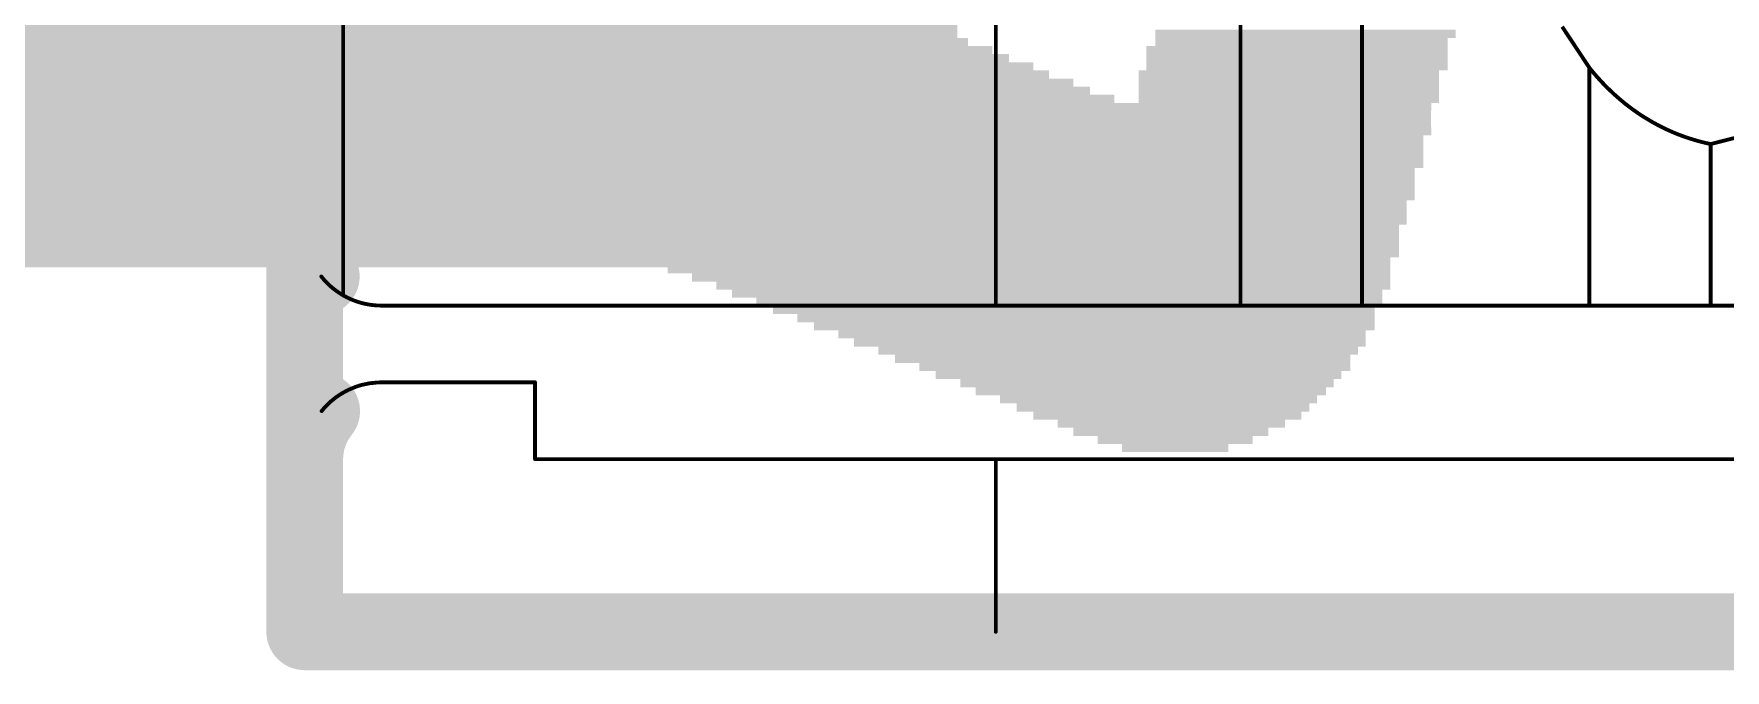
# Model space of a CAD drawing. Extents: x 0 to 53.3, y -0.3 to 28.3.
# Drawn here: x 38.153 to 42.559, y 3.824 to 5.482 of the extents above; entities that cross this region are included whole.
import ezdxf

# ---------------------------------------------------------------- set-up
doc = ezdxf.new("R2010")
doc.units = 0
for name, color, linetype in [('1', 12, 'CONTINUOUS'), ('201', 6, 'CONTINUOUS'), ('21', 40, 'CONTINUOUS'), ('51', 253, 'CONTINUOUS')]:
    doc.layers.add(name, color=color, linetype=linetype)

# ---------------------------------------------------------------- blocks, each defined once
blk = doc.blocks.new('RECT')
blk.add_solid([(-0.5, -0.5), (0.5, -0.5), (-0.5, 0.5), (0.5, 0.5)])

msp = doc.modelspace()

# ---------------------------------------------------------------- linework, layer by layer
at = {"layer": '21', "const_width": 0.2}
for points in [[(38.8844, 4.4715), (38.8931, 4.4856)], [(38.8931, 4.4856), (38.9031, 4.4992)], [(38.8661, 4.4268), (38.8709, 4.4419)], [(38.8709, 4.4419), (38.877, 4.4568)], [(38.877, 4.4568), (38.8844, 4.4715)], [(38.8591, 4.3814), (38.8603, 4.3964)], [(38.8603, 4.3964), (38.8626, 4.4116)], [(38.8626, 4.4116), (38.8642, 4.4192)], [(38.8642, 4.4192), (38.8661, 4.4268)], [(38.859, 4.374), (38.8591, 4.3814)], [(38.859, 4.374), (38.859, 3.924)], [(38.859, 3.924), (50.0344, 3.924)]]:
    msp.add_lwpolyline(points, dxfattribs=at)
at = {"layer": '21', "const_width": 0.1}
for points in [[(38.9357, 4.4593, 1), (38.8505, 4.5119)], [(38.9434, 4.4696, 1), (38.8628, 4.5288)], [(38.9186, 4.4268, 1), (38.8232, 4.457)], [(38.9233, 4.4379, 1), (38.8307, 4.4757)], [(38.8418, 4.4978, 1), (38.927, 4.4452)], [(38.9291, 4.449, 1), (38.8397, 4.494)], [(38.8528, 4.5152, 1), (38.9334, 4.456)], [(38.9101, 4.3924, 1), (38.8105, 4.4004)], [(38.912, 4.4041, 1), (38.8132, 4.4191)], [(38.9131, 4.4089, 1), (38.8153, 4.4295)], [(38.9146, 4.4147, 1), (38.8176, 4.4389)], [(38.8246, 4.4608, 1), (38.9172, 4.423)], [(38.8323, 4.4793, 1), (38.9217, 4.4343)], [(38.909, 4.374, 1), (38.809, 4.374)], [(38.9091, 4.3807, 1), (38.8091, 4.3821)], [(38.8109, 4.4039, 1), (38.9097, 4.3889)], [(38.8137, 4.4219, 1), (38.9115, 4.4013)], [(38.8157, 4.4313, 1), (38.9127, 4.4071)], [(38.8184, 4.4419, 1), (38.9138, 4.4117)], [(38.809, 4.3747, 1), (38.909, 4.3733)], [(38.8093, 4.3854, 1), (38.9089, 4.3774)], [(38.859, 3.974, 1), (38.859, 3.874)], [(38.809, 3.924, 1), (38.909, 3.924)]]:
    msp.add_lwpolyline(points, format="xyb", dxfattribs=at)
at = {"layer": '51'}
for points, const_width in [([(40.659, 4.774), (40.659, 6.974)], 0.01), ([(41.2967, 4.774), (41.2967, 6.974)], 0.01), ([(41.613, 4.774), (41.613, 6.974)], 0.01), ([(38.959, 4.8008), (38.959, 6.9472)], 0.01), ([(38.859, 6.474), (38.859, 5.274)], 0.2), ([(42.205, 5.3942), (42.1344, 5.5008)], 0.01), ([(42.205, 4.774), (42.205, 5.3942)], 0.01), ([(42.205, 5.3942), (42.2115, 5.3861)], 0.01), ([(42.2115, 5.3861), (42.2249, 5.3704)], 0.01), ([(42.2249, 5.3704), (42.2388, 5.3552)], 0.01), ([(38.859, 5.274), (37.259, 5.274)], 0.2), ([(38.859, 5.274), (38.859, 4.9711)], 0.2), ([(42.2388, 5.3552), (42.2459, 5.3477)], 0.01), ([(42.2459, 5.3477), (42.2532, 5.3405)], 0.01), ([(42.2532, 5.3405), (42.268, 5.3263)], 0.01), ([(42.268, 5.3263), (42.2834, 5.3127)], 0.01), ([(42.2834, 5.3127), (42.2992, 5.2996)], 0.01), ([(42.2992, 5.2996), (42.3154, 5.2872)], 0.01), ([(42.3154, 5.2872), (42.3322, 5.2753)], 0.01), ([(42.3322, 5.2753), (42.3407, 5.2696)], 0.01), ([(42.3407, 5.2696), (42.3494, 5.2641)], 0.01), ([(42.3494, 5.2641), (42.3674, 5.2533)], 0.01), ([(42.3674, 5.2533), (42.3862, 5.243)], 0.01), ([(42.3862, 5.243), (42.4057, 5.2334)], 0.01), ([(42.4057, 5.2334), (42.4258, 5.2244)], 0.01), ([(42.4258, 5.2244), (42.4464, 5.2163)], 0.01), ([(42.4464, 5.2163), (42.4569, 5.2126)], 0.01), ([(42.4569, 5.2126), (42.4675, 5.2091)], 0.01), ([(42.4675, 5.2091), (42.4888, 5.2027)], 0.01), ([(42.4888, 5.2027), (42.5104, 5.1973)], 0.01), ([(42.5104, 5.1973), (42.5213, 5.195)], 0.01), ([(42.5213, 4.774), (42.5213, 5.195)], 0.01), ([(38.859, 4.9711), (38.859, 4.374)], 0.2), ([(38.8591, 4.9692), (38.859, 4.9711)], 0.2), ([(38.8591, 4.9672), (38.8591, 4.9692)], 0.2), ([(38.8592, 4.9653), (38.8591, 4.9672)], 0.2), ([(38.8593, 4.9633), (38.8592, 4.9653)], 0.2), ([(38.8595, 4.9595), (38.8593, 4.9633)], 0.2), ([(38.8597, 4.9575), (38.8595, 4.9595)], 0.2), ([(38.8598, 4.9566), (38.8597, 4.9575)], 0.2), ([(38.8598, 4.9556), (38.8598, 4.9566)], 0.2), ([(38.86, 4.9537), (38.8598, 4.9556)], 0.2), ([(38.8602, 4.9517), (38.86, 4.9537)], 0.2), ([(38.8605, 4.9498), (38.8602, 4.9517)], 0.2), ([(38.8607, 4.9479), (38.8605, 4.9498)], 0.2), ([(38.861, 4.946), (38.8607, 4.9479)], 0.2), ([(38.8611, 4.945), (38.861, 4.946)], 0.2), ([(38.8613, 4.9441), (38.8611, 4.945)], 0.2), ([(38.8616, 4.9421), (38.8613, 4.9441)], 0.2), ([(38.8619, 4.9402), (38.8616, 4.9421)], 0.2), ([(38.862, 4.9393), (38.8619, 4.9402)], 0.2), ([(38.8622, 4.9383), (38.862, 4.9393)], 0.2), ([(38.8626, 4.9364), (38.8622, 4.9383)], 0.2), ([(38.8629, 4.9345), (38.8626, 4.9364)], 0.2), ([(38.8631, 4.9336), (38.8629, 4.9345)], 0.2), ([(38.8633, 4.9326), (38.8631, 4.9336)], 0.2), ([(38.8637, 4.9307), (38.8633, 4.9326)], 0.2), ([(38.8642, 4.9288), (38.8637, 4.9307)], 0.2), ([(38.8646, 4.9269), (38.8642, 4.9288)], 0.2), ([(38.8651, 4.9251), (38.8646, 4.9269)], 0.2), ([(38.8656, 4.9232), (38.8651, 4.9251)], 0.2), ([(38.8658, 4.9222), (38.8656, 4.9232)], 0.2), ([(38.8661, 4.9213), (38.8658, 4.9222)], 0.2), ([(38.8666, 4.9194), (38.8661, 4.9213)], 0.2), ([(38.8671, 4.9176), (38.8666, 4.9194)], 0.2), ([(38.8677, 4.9157), (38.8671, 4.9176)], 0.2), ([(38.8683, 4.9139), (38.8677, 4.9157)], 0.2), ([(38.8688, 4.912), (38.8683, 4.9139)], 0.2), ([(38.8692, 4.9111), (38.8688, 4.912)], 0.2), ([(38.8695, 4.9102), (38.8692, 4.9111)], 0.2), ([(38.8701, 4.9083), (38.8695, 4.9102)], 0.2), ([(38.8707, 4.9065), (38.8701, 4.9083)], 0.2), ([(38.8728, 4.9011), (38.8707, 4.9065)], 0.2), ([(38.8731, 4.9002), (38.8728, 4.9011)], 0.2), ([(38.8735, 4.8993), (38.8731, 4.9002)], 0.2), ([(38.8742, 4.8975), (38.8735, 4.8993)], 0.2), ([(38.875, 4.8957), (38.8742, 4.8975)], 0.2), ([(38.8777, 4.8895), (38.875, 4.8957)], 0.2), ([(38.883, 4.8791), (38.8777, 4.8895)], 0.2), ([(38.8858, 4.874), (38.883, 4.8791)], 0.2), ([(38.8888, 4.869), (38.8858, 4.874)], 0.2), ([(38.8952, 4.8593), (38.8888, 4.869)], 0.2), ([(38.9021, 4.85), (38.8952, 4.8593)], 0.2), ([(38.9096, 4.841), (38.9021, 4.85)], 0.01), ([(38.9176, 4.8326), (38.9096, 4.841)], 0.01), ([(38.926, 4.8246), (38.9176, 4.8326)], 0.01), ([(38.9304, 4.8208), (38.926, 4.8246)], 0.01), ([(38.935, 4.8171), (38.9304, 4.8208)], 0.01), ([(38.9443, 4.8102), (38.935, 4.8171)], 0.01), ([(38.954, 4.8038), (38.9443, 4.8102)], 0.01), ([(38.959, 4.8008), (38.954, 4.8038)], 0.01), ([(38.9591, 4.8008), (38.959, 4.8008)], 0.01), ([(38.9596, 4.8004), (38.9591, 4.8008)], 0.01), ([(38.9608, 4.7998), (38.9596, 4.8004)], 0.01), ([(38.9616, 4.7993), (38.9608, 4.7998)], 0.01), ([(38.9626, 4.7988), (38.9616, 4.7993)], 0.01), ([(38.965, 4.7975), (38.9626, 4.7988)], 0.01), ([(38.968, 4.7959), (38.965, 4.7975)], 0.01), ([(38.9717, 4.7941), (38.968, 4.7959)], 0.01), ([(38.976, 4.792), (38.9717, 4.7941)], 0.01), ([(38.981, 4.7898), (38.976, 4.792)], 0.01), ([(38.9837, 4.7887), (38.981, 4.7898)], 0.01), ([(38.9866, 4.7876), (38.9837, 4.7887)], 0.01), ([(38.9928, 4.7853), (38.9866, 4.7876)], 0.01), ([(38.9997, 4.783), (38.9928, 4.7853)], 0.01), ([(39.0072, 4.7808), (38.9997, 4.783)], 0.01), ([(39.0153, 4.7788), (39.0072, 4.7808)], 0.01), ([(39.024, 4.7771), (39.0153, 4.7788)], 0.01), ([(39.0286, 4.7763), (39.024, 4.7771)], 0.01), ([(39.0333, 4.7757), (39.0286, 4.7763)], 0.01), ([(39.0432, 4.7746), (39.0333, 4.7757)], 0.01), ([(39.0536, 4.7741), (39.0432, 4.7746)], 0.01), ([(39.059, 4.774), (39.0536, 4.7741)], 0.01), ([(41.613, 4.774), (39.059, 4.774)], 0.01), ([(43.559, 4.774), (41.613, 4.774)], 0.01), ([(38.927, 4.5243), (38.9409, 4.5354)], 0.01), ([(38.9409, 4.5354), (38.956, 4.5454)], 0.01), ([(38.956, 4.5454), (38.9723, 4.5542)], 0.01), ([(38.9723, 4.5542), (38.9898, 4.5616)], 0.01), ([(38.9898, 4.5616), (38.9989, 4.5648)], 0.01), ([(38.9989, 4.5648), (39.0083, 4.5675)], 0.01), ([(39.0083, 4.5675), (39.0279, 4.5716)], 0.01), ([(39.0279, 4.5716), (39.0484, 4.5737)], 0.01), ([(39.0484, 4.5737), (39.059, 4.574)], 0.01), ([(39.459, 4.574), (39.059, 4.574)], 0.01), ([(39.459, 4.374), (39.459, 4.574)], 0.01), ([(38.9031, 4.4992), (38.9086, 4.5058)], 0.01), ([(38.9086, 4.5058), (38.9144, 4.5122)], 0.01), ([(38.9144, 4.5122), (38.927, 4.5243)], 0.01), ([(43.859, 4.374), (39.459, 4.374)], 0.01), ([(40.659, 4.374), (40.659, 3.924)], 0.01)]:
    msp.add_lwpolyline(points, dxfattribs=dict(at, const_width=const_width))
for points, const_width in [([(42.5213, 5.195, 0.8176), (42.5213, 6.553)], 0.01), ([(42.2075, 5.3942, 1), (42.2025, 5.3942)], 0.005), ([(42.2069, 5.3958, 1), (42.2031, 5.3926)], 0.005), ([(42.2029, 5.3928, 1), (42.2071, 5.3956)], 0.005), ([(42.2134, 5.3877, 1), (42.2096, 5.3845)], 0.005), ([(42.2096, 5.3845, 1), (42.2134, 5.3877)], 0.005), ([(42.2267, 5.3721, 1), (42.2231, 5.3687)], 0.005), ([(38.909, 5.274, 1), (38.809, 5.274)], 0.1), ([(38.859, 5.224, 1), (38.859, 5.324)], 0.1), ([(42.223, 5.3688, 1), (42.2268, 5.372)], 0.005), ([(42.2406, 5.3569, 1), (42.237, 5.3535)], 0.005), ([(42.237, 5.3535, 1), (42.2406, 5.3569)], 0.005), ([(42.2477, 5.3495, 1), (42.2441, 5.3459)], 0.005), ([(42.2441, 5.346, 1), (42.2477, 5.3494)], 0.005), ([(42.2549, 5.3423, 1), (42.2515, 5.3387)], 0.005), ([(42.2514, 5.3387, 1), (42.255, 5.3423)], 0.005), ([(42.2697, 5.3282, 1), (42.2663, 5.3244)], 0.005), ([(38.809, 5.274, 1), (38.909, 5.274)], 0.1), ([(42.2663, 5.3245, 1), (42.2697, 5.3281)], 0.005), ([(42.285, 5.3146, 1), (42.2818, 5.3108)], 0.005), ([(42.2817, 5.3108, 1), (42.2851, 5.3146)], 0.005), ([(42.3007, 5.3016, 1), (42.2977, 5.2976)], 0.005), ([(42.2976, 5.2977, 1), (42.3008, 5.3015)], 0.005), ([(42.3168, 5.2892, 1), (42.314, 5.2852)], 0.005), ([(42.3139, 5.2852, 1), (42.3169, 5.2892)], 0.005), ([(42.3336, 5.2774, 1), (42.3308, 5.2732)], 0.005), ([(42.3308, 5.2733, 1), (42.3336, 5.2773)], 0.005), ([(42.342, 5.2717, 1), (42.3394, 5.2675)], 0.005), ([(42.3393, 5.2675, 1), (42.3421, 5.2717)], 0.005), ([(42.3507, 5.2662, 1), (42.3481, 5.262)], 0.005), ([(42.3481, 5.262, 1), (42.3507, 5.2662)], 0.005), ([(42.3686, 5.2555, 1), (42.3662, 5.2511)], 0.005), ([(42.3661, 5.2512, 1), (42.3687, 5.2554)], 0.005), ([(42.3873, 5.2452, 1), (42.3851, 5.2408)], 0.005), ([(42.385, 5.2408, 1), (42.3874, 5.2452)], 0.005), ([(42.4067, 5.2357, 1), (42.4047, 5.2311)], 0.005), ([(42.4046, 5.2312, 1), (42.4068, 5.2356)], 0.005), ([(42.4267, 5.2267, 1), (42.4249, 5.2221)], 0.005), ([(42.4248, 5.2221, 1), (42.4268, 5.2267)], 0.005), ([(42.4472, 5.2187, 1), (42.4456, 5.2139)], 0.005), ([(42.4455, 5.214, 1), (42.4473, 5.2186)], 0.005), ([(42.4577, 5.215, 1), (42.4561, 5.2102)], 0.005), ([(42.4561, 5.2102, 1), (42.4577, 5.215)], 0.005), ([(42.4682, 5.2115, 1), (42.4668, 5.2067)], 0.005), ([(42.4667, 5.2067, 1), (42.4683, 5.2115)], 0.005), ([(42.4894, 5.2051, 1), (42.4882, 5.2003)], 0.005), ([(42.4881, 5.2003, 1), (42.4895, 5.2051)], 0.005), ([(42.5109, 5.1997, 1), (42.5099, 5.1949)], 0.005), ([(42.5098, 5.1949, 1), (42.511, 5.1997)], 0.005), ([(42.5238, 5.195, 1), (42.5188, 5.195)], 0.005), ([(42.5208, 5.1975, 1), (42.5218, 5.1925)], 0.005), ([(42.5208, 5.1926, 1), (42.5218, 5.1974)], 0.005), ([(38.909, 4.9711, 1), (38.809, 4.9711)], 0.1), ([(38.9089, 4.9737, 1), (38.8091, 4.9685)], 0.1), ([(38.9091, 4.9692, 1), (38.8091, 4.9692)], 0.1), ([(38.909, 4.9698, 1), (38.8092, 4.9646)], 0.1), ([(38.9091, 4.9678, 1), (38.8093, 4.9628)], 0.1), ([(38.9092, 4.9659, 1), (38.8094, 4.9607)], 0.1), ([(38.9093, 4.9645, 1), (38.8097, 4.9545)], 0.1), ([(38.9094, 4.963, 1), (38.81, 4.952)], 0.1), ([(38.9098, 4.9566, 1), (38.8098, 4.9566)], 0.1), ([(38.9095, 4.9608, 1), (38.8101, 4.9504)], 0.1), ([(38.9098, 4.9587, 1), (38.8102, 4.9487)], 0.1), ([(38.9096, 4.9595, 1), (38.8108, 4.9439)], 0.1), ([(38.9102, 4.955, 1), (38.8108, 4.9446)], 0.1), ([(38.9101, 4.9557, 1), (38.8113, 4.9401)], 0.1), ([(38.9108, 4.951, 1), (38.8112, 4.941)], 0.1), ([(38.9099, 4.9558, 1), (38.8123, 4.9342)], 0.1), ([(38.9107, 4.9515, 1), (38.8119, 4.9367)], 0.1), ([(38.911, 4.9499, 1), (38.8122, 4.9343)], 0.1), ([(38.9116, 4.9457, 1), (38.8122, 4.9347)], 0.1), ([(38.911, 4.9491, 1), (38.813, 4.9295)], 0.1), ([(38.9111, 4.9486, 1), (38.8133, 4.928)], 0.1), ([(38.912, 4.9442, 1), (38.8132, 4.9286)], 0.1), ([(38.9117, 4.9453, 1), (38.8141, 4.9237)], 0.1), ([(38.9121, 4.9434, 1), (38.8141, 4.9238)], 0.1), ([(38.9122, 4.9429, 1), (38.8144, 4.9223)], 0.1), ([(38.9121, 4.9434, 1), (38.8153, 4.918)], 0.1), ([(38.9131, 4.9391, 1), (38.8153, 4.9185)], 0.1), ([(38.9128, 4.9403, 1), (38.8164, 4.9135)], 0.1), ([(38.9135, 4.9378, 1), (38.8167, 4.9124)], 0.1), ([(38.9146, 4.933, 1), (38.8166, 4.9134)], 0.1), ([(38.809, 4.9711, 1), (38.909, 4.9711)], 0.1), ([(38.8091, 4.9672, 1), (38.9091, 4.9672)], 0.1), ([(38.8092, 4.9666, 1), (38.909, 4.9718)], 0.1), ([(38.8093, 4.9627, 1), (38.9091, 4.9679)], 0.1), ([(38.8094, 4.9608, 1), (38.9092, 4.9658)], 0.1), ([(38.8096, 4.9569, 1), (38.9094, 4.9621)], 0.1), ([(38.8098, 4.9556, 1), (38.9098, 4.9556)], 0.1), ([(38.8099, 4.9525, 1), (38.9095, 4.9625)], 0.1), ([(38.8101, 4.9511, 1), (38.9095, 4.9621)], 0.1), ([(38.8103, 4.9485, 1), (38.9097, 4.9589)], 0.1), ([(38.8104, 4.9467, 1), (38.91, 4.9567)], 0.1), ([(38.811, 4.9427, 1), (38.9104, 4.9531)], 0.1), ([(38.8111, 4.942, 1), (38.9099, 4.9576)], 0.1), ([(38.8113, 4.94, 1), (38.9109, 4.95)], 0.1), ([(38.8116, 4.9382, 1), (38.9104, 4.9538)], 0.1), ([(38.8122, 4.9347, 1), (38.911, 4.9495)], 0.1), ([(38.8123, 4.9338, 1), (38.9117, 4.9448)], 0.1), ([(38.8125, 4.9333, 1), (38.9101, 4.9549)], 0.1), ([(38.8125, 4.9324, 1), (38.9113, 4.948)], 0.1), ([(38.8132, 4.9285, 1), (38.9112, 4.9481)], 0.1), ([(38.8135, 4.9267, 1), (38.9123, 4.9423)], 0.1), ([(38.8137, 4.9261, 1), (38.9115, 4.9467)], 0.1), ([(38.8143, 4.9228, 1), (38.9119, 4.9444)], 0.1), ([(38.8143, 4.9228, 1), (38.9123, 4.9424)], 0.1), ([(38.8148, 4.9204, 1), (38.9126, 4.941)], 0.1), ([(38.8157, 4.9166, 1), (38.9135, 4.9372)], 0.1), ([(38.9132, 4.938, 1), (38.8184, 4.9064)], 0.1), ([(38.8158, 4.9161, 1), (38.9126, 4.9415)], 0.1), ([(38.9145, 4.934, 1), (38.8177, 4.9086)], 0.1), ([(38.9148, 4.9328, 1), (38.8184, 4.906)], 0.1), ([(38.8168, 4.9124, 1), (38.9148, 4.932)], 0.1), ([(38.8169, 4.9117, 1), (38.9133, 4.9385)], 0.1), ([(38.9148, 4.9327, 1), (38.8194, 4.9025)], 0.1), ([(38.8172, 4.9105, 1), (38.914, 4.9359)], 0.1), ([(38.9151, 4.9315, 1), (38.8203, 4.8999)], 0.1), ([(38.8182, 4.9067, 1), (38.915, 4.9321)], 0.1), ([(38.9167, 4.9266, 1), (38.8199, 4.9012)], 0.1), ([(38.8187, 4.9055, 1), (38.9135, 4.9371)], 0.1), ([(38.9145, 4.9323, 1), (38.8231, 4.8917)], 0.1), ([(38.8189, 4.9042, 1), (38.9153, 4.931)], 0.1), ([(38.9166, 4.9269, 1), (38.8218, 4.8953)], 0.1), ([(38.9172, 4.9253, 1), (38.8218, 4.8951)], 0.1), ([(38.82, 4.9006, 1), (38.9154, 4.9308)], 0.1), ([(38.9175, 4.9241, 1), (38.8227, 4.8925)], 0.1), ([(38.9173, 4.9246, 1), (38.8241, 4.8884)], 0.1), ([(38.8209, 4.8981, 1), (38.9157, 4.9297)], 0.1), ([(38.9202, 4.9169, 1), (38.8254, 4.8853)], 0.1), ([(38.9188, 4.9205, 1), (38.8274, 4.8799)], 0.1), ([(38.9201, 4.9174, 1), (38.8269, 4.8812)], 0.1), ([(38.8235, 4.8908, 1), (38.9149, 4.9314)], 0.1), ([(38.9199, 4.9178, 1), (38.8285, 4.8772)], 0.1), ([(38.9208, 4.9157, 1), (38.8292, 4.8757)], 0.1), ([(38.9222, 4.9122, 1), (38.8332, 4.8668)], 0.1), ([(38.9268, 4.9032, 1), (38.8392, 4.855)], 0.1), ([(38.8204, 4.8993, 1), (38.9172, 4.9247)], 0.1), ([(38.8221, 4.8944, 1), (38.9169, 4.926)], 0.1), ([(38.8224, 4.8932, 1), (38.9178, 4.9234)], 0.1), ([(38.8233, 4.8907, 1), (38.9181, 4.9223)], 0.1), ([(38.8257, 4.8844, 1), (38.9205, 4.916)], 0.1), ([(38.8262, 4.883, 1), (38.9194, 4.9192)], 0.1), ([(38.8276, 4.8794, 1), (38.9208, 4.9156)], 0.1), ([(38.8278, 4.879, 1), (38.9192, 4.9196)], 0.1), ([(38.8293, 4.8754, 1), (38.9207, 4.916)], 0.1), ([(38.8319, 4.8695, 1), (38.9235, 4.9095)], 0.1), ([(38.9287, 4.8997, 1), (38.8429, 4.8483)], 0.1), ([(38.8385, 4.8564, 1), (38.9275, 4.9018)], 0.1), ([(38.9305, 4.8965, 1), (38.8471, 4.8415)], 0.1), ([(38.842, 4.8499, 1), (38.9296, 4.8981)], 0.1), ([(38.9354, 4.8891, 1), (38.855, 4.8295)], 0.1), ([(38.8459, 4.8433, 1), (38.9317, 4.8947)], 0.1), ([(38.8535, 4.8318, 1), (38.9369, 4.8868)], 0.1), ([(38.8619, 4.8202, 1), (38.9423, 4.8798)], 0.1), ([(38.904, 4.8516, 1), (38.9002, 4.8484)], 0.005), ([(38.9114, 4.8427, 1), (38.9078, 4.8393)], 0.005), ([(38.9077, 4.8394, 1), (38.9115, 4.8426)], 0.005), ([(38.9193, 4.8344, 1), (38.9159, 4.8308)], 0.005), ([(38.9158, 4.8309, 1), (38.9194, 4.8343)], 0.005), ([(38.9276, 4.8265, 1), (38.9244, 4.8227)], 0.005), ([(38.9243, 4.8228, 1), (38.9277, 4.8264)], 0.005), ([(38.932, 4.8227, 1), (38.9288, 4.8189)], 0.005), ([(38.9288, 4.8189, 1), (38.932, 4.8227)], 0.005), ([(38.9365, 4.8191, 1), (38.9335, 4.8151)], 0.005), ([(38.9334, 4.8152, 1), (38.9366, 4.819)], 0.005), ([(38.9457, 4.8123, 1), (38.9429, 4.8081)], 0.005), ([(38.9428, 4.8082, 1), (38.9458, 4.8122)], 0.005), ([(38.9553, 4.8059, 1), (38.9527, 4.8017)], 0.005), ([(38.9526, 4.8017, 1), (38.9554, 4.8059)], 0.005), ([(38.9607, 4.8028, 1), (38.9575, 4.7988)], 0.005), ([(38.959, 4.8033, 1), (38.959, 4.7983)], 0.005), ([(38.9565, 4.8008, 1), (38.9615, 4.8008)], 0.005), ([(38.9607, 4.8026, 1), (38.9585, 4.7982)], 0.005), ([(38.9577, 4.7987, 1), (38.9603, 4.8029)], 0.005), ([(38.958, 4.7984, 1), (38.9612, 4.8024)], 0.005), ([(38.9621, 4.8019, 1), (38.9595, 4.7977)], 0.005), ([(38.9591, 4.7983, 1), (38.9591, 4.8033)], 0.005), ([(38.9627, 4.8015, 1), (38.9605, 4.7971)], 0.005), ([(38.9597, 4.7976, 1), (38.9619, 4.802)], 0.005), ([(38.9638, 4.801, 1), (38.9614, 4.7966)], 0.005), ([(38.9603, 4.7972, 1), (38.9629, 4.8014)], 0.005), ([(38.9615, 4.7966, 1), (38.9637, 4.801)], 0.005), ([(38.9662, 4.7997, 1), (38.9638, 4.7953)], 0.005), ([(38.9638, 4.7953, 1), (38.9662, 4.7997)], 0.005), ([(38.9691, 4.7981, 1), (38.9669, 4.7937)], 0.005), ([(38.9668, 4.7937, 1), (38.9692, 4.7981)], 0.005), ([(38.9728, 4.7963, 1), (38.9706, 4.7919)], 0.005), ([(38.9706, 4.7919, 1), (38.9728, 4.7963)], 0.005), ([(38.977, 4.7943, 1), (38.975, 4.7897)], 0.005), ([(38.9749, 4.7898, 1), (38.9771, 4.7942)], 0.005), ([(38.9819, 4.7921, 1), (38.9801, 4.7875)], 0.005), ([(38.98, 4.7875, 1), (38.982, 4.7921)], 0.005), ([(38.9846, 4.791, 1), (38.9828, 4.7864)], 0.005), ([(38.9828, 4.7864, 1), (38.9846, 4.791)], 0.005), ([(38.9875, 4.7899, 1), (38.9857, 4.7853)], 0.005), ([(38.9857, 4.7853, 1), (38.9875, 4.7899)], 0.005), ([(38.9936, 4.7877, 1), (38.992, 4.7829)], 0.005), ([(38.9919, 4.783, 1), (38.9937, 4.7876)], 0.005), ([(39.0004, 4.7854, 1), (38.999, 4.7806)], 0.005), ([(38.9989, 4.7806, 1), (39.0005, 4.7854)], 0.005), ([(39.0078, 4.7832, 1), (39.0066, 4.7784)], 0.005), ([(39.0065, 4.7784, 1), (39.0079, 4.7832)], 0.005), ([(39.0158, 4.7813, 1), (39.0148, 4.7763)], 0.005), ([(39.0147, 4.7764, 1), (39.0159, 4.7812)], 0.005), ([(39.0244, 4.7796, 1), (39.0236, 4.7746)], 0.005), ([(39.0235, 4.7746, 1), (39.0245, 4.7796)], 0.005), ([(39.0289, 4.7788, 1), (39.0283, 4.7738)], 0.005), ([(39.0282, 4.7738, 1), (39.029, 4.7788)], 0.005), ([(39.0336, 4.7782, 1), (39.033, 4.7732)], 0.005), ([(39.033, 4.7732, 1), (39.0336, 4.7782)], 0.005), ([(39.0433, 4.7771, 1), (39.0431, 4.7721)], 0.005), ([(39.0429, 4.7721, 1), (39.0435, 4.7771)], 0.005), ([(39.0536, 4.7766, 1), (39.0536, 4.7716)], 0.005), ([(39.0535, 4.7716, 1), (39.0537, 4.7766)], 0.005), ([(39.059, 4.7765, 1), (39.059, 4.7715)], 0.005), ([(39.059, 4.7715, 1), (39.059, 4.7765)], 0.005), ([(40.6565, 4.774, 1), (40.6615, 4.774)], 0.005), ([(41.2942, 4.774, 1), (41.2992, 4.774)], 0.005), ([(41.613, 4.7765, 1), (41.613, 4.7715)], 0.005), ([(41.6105, 4.774, 1), (41.6155, 4.774)], 0.005), ([(41.613, 4.7715, 1), (41.613, 4.7765)], 0.005), ([(42.2025, 4.774, 1), (42.2075, 4.774)], 0.005), ([(42.5188, 4.774, 1), (42.5238, 4.774)], 0.005), ([(38.9395, 4.5375, 1), (38.9423, 4.5333)], 0.005), ([(38.9425, 4.5334, 1), (38.9393, 4.5374)], 0.005), ([(38.9548, 4.5476, 1), (38.9572, 4.5432)], 0.005), ([(38.9574, 4.5433, 1), (38.9546, 4.5475)], 0.005), ([(38.9713, 4.5565, 1), (38.9733, 4.5519)], 0.005), ([(38.9735, 4.552, 1), (38.9711, 4.5564)], 0.005), ([(38.989, 4.564, 1), (38.9906, 4.5592)], 0.005), ([(38.9908, 4.5593, 1), (38.9888, 4.5639)], 0.005), ([(38.9982, 4.5672, 1), (38.9996, 4.5624)], 0.005), ([(38.9997, 4.5624, 1), (38.9981, 4.5672)], 0.005), ([(39.0078, 4.5699, 1), (39.0088, 4.5651)], 0.005), ([(39.009, 4.5651, 1), (39.0076, 4.5699)], 0.005), ([(39.0276, 4.5741, 1), (39.0282, 4.5691)], 0.005), ([(39.0284, 4.5692, 1), (39.0274, 4.574)], 0.005), ([(39.0483, 4.5762, 1), (39.0485, 4.5712)], 0.005), ([(39.0487, 4.5712, 1), (39.0481, 4.5762)], 0.005), ([(39.059, 4.5765, 1), (39.059, 4.5715)], 0.005), ([(39.0591, 4.5715, 1), (39.0589, 4.5765)], 0.005), ([(39.4615, 4.574, 1), (39.4565, 4.574)], 0.005), ([(39.459, 4.5715, 1), (39.459, 4.5765)], 0.005), ([(38.9012, 4.5008, 1), (38.905, 4.4976)], 0.005), ([(38.9067, 4.5075, 1), (38.9105, 4.5041)], 0.005), ([(38.9105, 4.5042, 1), (38.9067, 4.5074)], 0.005), ([(38.9127, 4.514, 1), (38.9161, 4.5104)], 0.005), ([(38.9163, 4.5105, 1), (38.9125, 4.5139)], 0.005), ([(38.9254, 4.5263, 1), (38.9286, 4.5223)], 0.005), ([(38.9287, 4.5225, 1), (38.9253, 4.5261)], 0.005), ([(38.809, 4.374, 1), (38.909, 4.374)], 0.1), ([(39.459, 4.3765, 1), (39.459, 4.3715)], 0.005), ([(39.4565, 4.374, 1), (39.4615, 4.374)], 0.005), ([(40.6615, 4.374, 1), (40.6565, 4.374)], 0.005), ([(40.6565, 3.924, 1), (40.6615, 3.924)], 0.005)]:
    msp.add_lwpolyline(points, format="xyb", dxfattribs=dict(at, const_width=const_width))

# ---------------------------------------------------------------- block references
at = {"layer": '1', "xscale": 3.5, "yscale": 2}
msp.add_blockref('RECT', (38.809, 5.874), dxfattribs=at)
at = {"layer": '201', "rotation": 180}
for p, xscale, yscale in [((39.7713, 5.4822), 1.5443, 0.0211), ((39.7929, 5.461), 1.5875, 0.0213), ((41.4655, 5.4822), 0.7823, 0.0211), ((41.4553, 5.461), 0.762, 0.0213), ((39.8348, 5.4398), 1.6307, 0.0211), ((39.8564, 5.4187), 1.6739, 0.0211), ((41.4439, 5.4398), 0.7849, 0.0211), ((41.4439, 5.4187), 0.7849, 0.0211), ((39.8882, 5.3975), 1.7374, 0.0213), ((39.9199, 5.3763), 1.7551, 0.0211), ((41.4223, 5.3763), 0.7823, 0.0211), ((41.4439, 5.3975), 0.7849, 0.0213), ((39.9517, 5.3552), 1.8186, 0.0211), ((39.9834, 5.334), 1.8415, 0.0213), ((41.4223, 5.3552), 0.7823, 0.0211), ((41.4223, 5.334), 0.7823, 0.0213), ((40.0152, 5.3128), 1.905, 0.0211), ((40.4381, 5.2917), 2.7102, 0.0211), ((41.4223, 5.3128), 0.7823, 0.0211), ((40.4495, 5.2705), 2.6873, 0.0213), ((40.4495, 5.2493), 2.6873, 0.0211), ((40.4597, 5.2282), 2.667, 0.0211), ((40.4597, 5.207), 2.6264, 0.0213), ((40.4711, 5.1858), 2.6035, 0.0211), ((40.4813, 5.1647), 2.5832, 0.0211), ((40.4914, 5.1435), 2.5629, 0.0213), ((40.4914, 5.1223), 2.5171, 0.0211), ((40.5016, 5.1012), 2.4968, 0.0211), ((40.5232, 5.08), 2.4536, 0.0213), ((40.5333, 5.0588), 2.4333, 0.0211), ((40.5448, 5.0377), 2.3698, 0.0211), ((40.5765, 5.0165), 2.3063, 0.0213), ((40.6083, 4.9953), 2.2428, 0.0211), ((40.6184, 4.9742), 2.1819, 0.0211), ((40.6502, 4.953), 2.1184, 0.0213), ((40.6819, 4.9318), 2.0549, 0.0211), ((40.7035, 4.9107), 2.0117, 0.0211), ((40.7238, 4.8895), 1.9253, 0.0213), ((40.7454, 4.8683), 1.8821, 0.0211), ((40.7772, 4.8472), 1.8186, 0.0211), ((40.8089, 4.826), 1.7551, 0.0213), ((40.8191, 4.8048), 1.6942, 0.0211), ((40.8508, 4.7837), 1.6307, 0.0211), ((40.8623, 4.7625), 1.5672, 0.0213), ((40.894, 4.7413), 1.5037, 0.0211), ((40.9156, 4.7202), 1.4605, 0.0211), ((40.9359, 4.699), 1.3741, 0.0213), ((40.9562, 4.6778), 1.3335, 0.0211), ((40.9778, 4.6567), 1.2497, 0.0211), ((40.9893, 4.6355), 1.1862, 0.0213), ((41.021, 4.6143), 1.1227, 0.0211), ((41.0312, 4.5932), 1.0566, 0.0211), ((41.0528, 4.572), 0.9728, 0.0213), ((41.0629, 4.5508), 0.9119, 0.0211), ((41.0832, 4.5297), 0.8255, 0.0211), ((41.0947, 4.5085), 0.762, 0.0213), ((41.1061, 4.4873), 0.6985, 0.0211), ((41.1163, 4.4662), 0.5918, 0.0211), ((41.115, 4.445), 0.508, 0.0213), ((41.1264, 4.4238), 0.4039, 0.0211), ((41.1264, 4.4027), 0.2769, 0.0211)]:
    msp.add_blockref('RECT', p, dxfattribs=dict(at, xscale=xscale, yscale=yscale))

doc.saveas('drawing.dxf')
